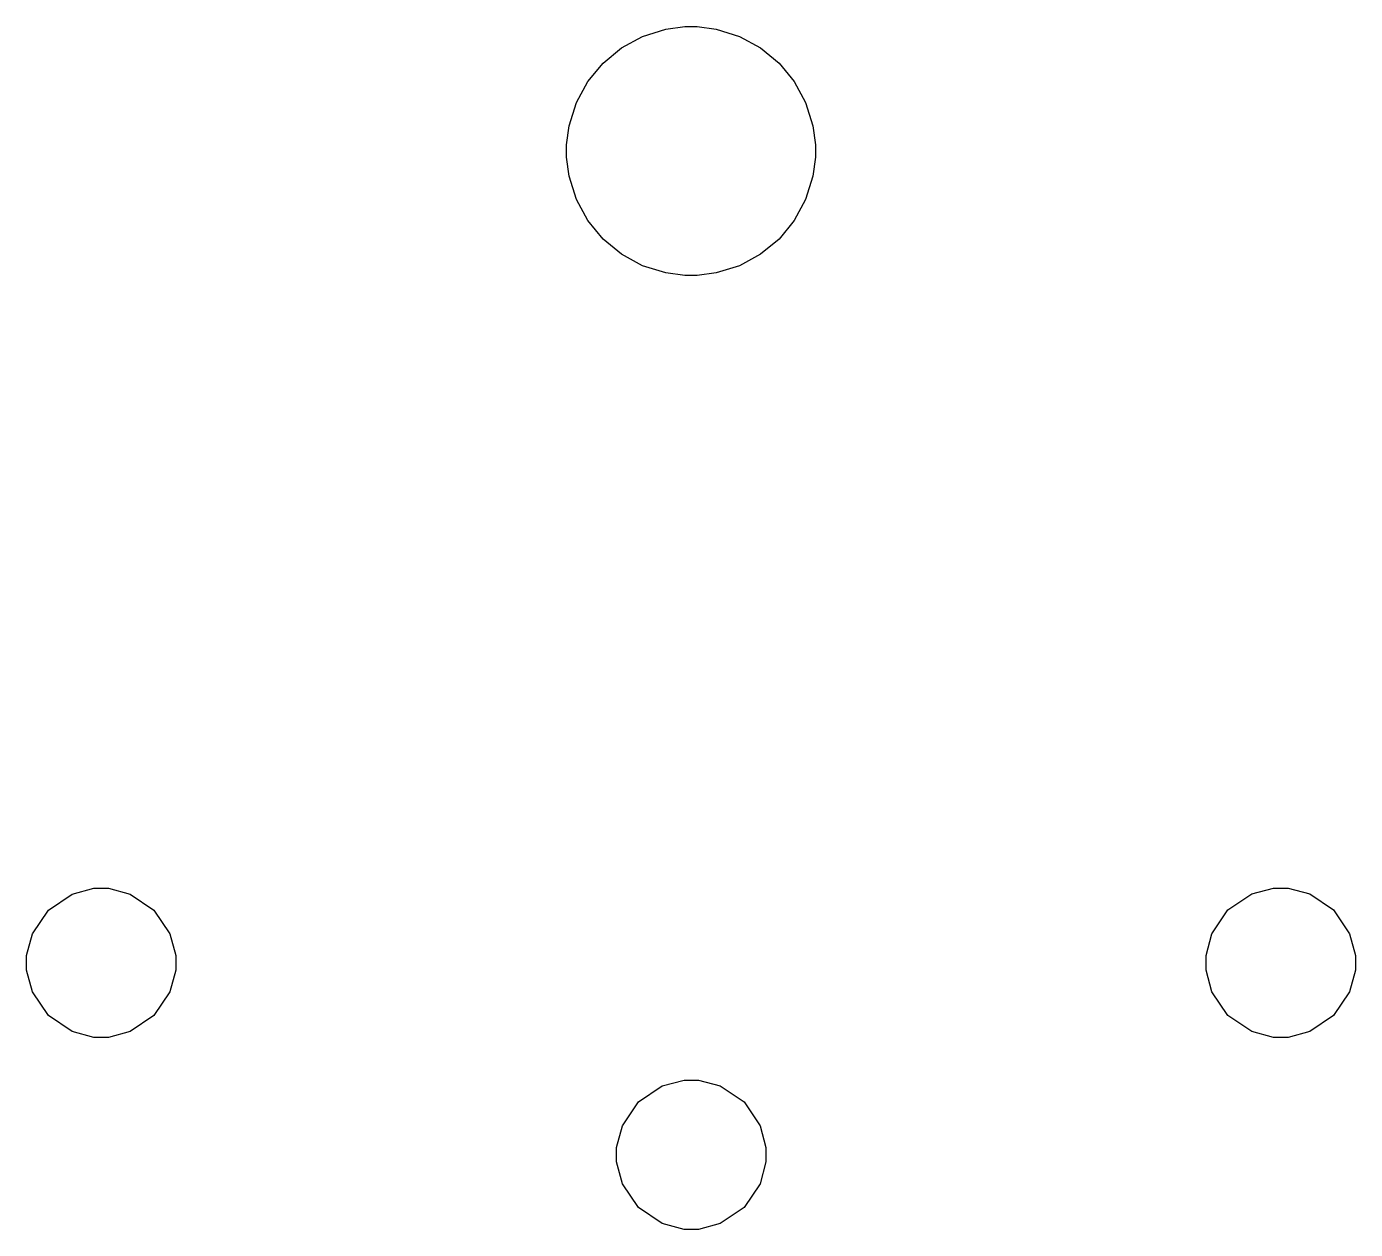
# Model space of a CAD drawing. Extents: x 0 to 52.9, y 0.1 to 47.9.
import ezdxf

# ---------------------------------------------------------------- set-up
doc = ezdxf.new("R2010")
doc.units = 0
doc.layers.get('0').update_dxf_attribs({"linetype": 'CONTINUOUS'})

msp = doc.modelspace()

# ---------------------------------------------------------------- linework, layer by layer
at = {"color": 6}
for p, q in [((24.541, 47.54), (25.472, 47.829)), ((25.472, 47.829), (26.22, 47.928)), ((26.22, 47.928), (26.469, 47.928)), ((26.469, 47.928), (26.717, 47.928)), ((26.717, 47.928), (27.466, 47.829)), ((27.466, 47.829), (28.396, 47.54)), ((22.969, 46.478), (23.701, 47.084)), ((23.701, 47.084), (24.541, 47.54)), ((28.396, 47.54), (29.236, 47.084)), ((29.236, 47.084), (29.97, 46.478)), ((22.364, 45.747), (22.969, 46.478)), ((29.97, 46.478), (30.573, 45.747)), ((21.908, 44.906), (22.364, 45.747)), ((30.573, 45.747), (31.029, 44.906)), ((21.619, 43.976), (21.908, 44.906)), ((31.029, 44.906), (31.319, 43.976)), ((21.519, 43.228), (21.619, 43.976)), ((31.319, 43.976), (31.419, 43.228)), ((21.519, 42.978), (21.519, 43.228)), ((21.519, 42.729), (21.519, 42.978)), ((31.419, 43.228), (31.419, 42.978)), ((31.419, 42.978), (31.419, 42.729)), ((21.619, 41.981), (21.519, 42.729)), ((31.419, 42.729), (31.319, 41.981)), ((21.908, 41.052), (21.619, 41.981)), ((31.319, 41.981), (31.029, 41.052)), ((22.364, 40.211), (21.908, 41.052)), ((31.029, 41.052), (30.573, 40.211)), ((22.969, 39.478), (22.364, 40.211)), ((30.573, 40.211), (29.97, 39.478)), ((23.701, 38.873), (22.969, 39.478)), ((29.97, 39.478), (29.236, 38.873)), ((24.541, 38.417), (23.701, 38.873)), ((29.236, 38.873), (28.396, 38.417)), ((25.472, 38.129), (24.541, 38.417)), ((26.22, 38.027), (25.472, 38.129)), ((27.466, 38.129), (26.717, 38.027)), ((28.396, 38.417), (27.466, 38.129)), ((26.469, 38.027), (26.22, 38.027)), ((26.717, 38.027), (26.469, 38.027)), ((0.9, 12.784), (1.844, 13.421)), ((1.844, 13.421), (2.711, 13.654)), ((2.711, 13.654), (3, 13.654)), ((3, 13.654), (3.288, 13.654)), ((3.288, 13.654), (4.155, 13.421)), ((4.155, 13.421), (5.099, 12.784)), ((47.833, 12.787), (48.777, 13.424)), ((48.777, 13.424), (49.645, 13.656)), ((49.645, 13.656), (49.935, 13.656)), ((49.935, 13.656), (50.222, 13.656)), ((50.222, 13.656), (51.089, 13.424)), ((51.089, 13.424), (52.033, 12.787)), ((0.263, 11.84), (0.9, 12.784)), ((5.099, 12.784), (5.735, 11.84)), ((47.196, 11.843), (47.833, 12.787)), ((52.033, 12.787), (52.67, 11.843)), ((0.03, 10.972), (0.263, 11.84)), ((5.735, 11.84), (5.97, 10.972)), ((46.964, 10.975), (47.196, 11.843)), ((52.67, 11.843), (52.904, 10.975)), ((0.03, 10.683), (0.03, 10.972)), ((0.03, 10.395), (0.03, 10.683)), ((5.97, 10.972), (5.97, 10.683)), ((5.97, 10.683), (5.97, 10.395)), ((46.964, 10.685), (46.964, 10.975)), ((46.964, 10.397), (46.964, 10.685)), ((52.904, 10.975), (52.904, 10.685)), ((52.904, 10.685), (52.904, 10.397)), ((0.263, 9.528), (0.03, 10.395)), ((5.97, 10.395), (5.735, 9.528)), ((47.196, 9.53), (46.964, 10.397)), ((52.904, 10.397), (52.67, 9.53)), ((0.9, 8.584), (0.263, 9.528)), ((5.735, 9.528), (5.099, 8.584)), ((47.833, 8.587), (47.196, 9.53)), ((52.67, 9.53), (52.033, 8.587)), ((1.844, 7.947), (0.9, 8.584)), ((5.099, 8.584), (4.155, 7.947)), ((48.777, 7.95), (47.833, 8.587)), ((52.033, 8.587), (51.089, 7.95)), ((2.711, 7.713), (1.844, 7.947)), ((4.155, 7.947), (3.288, 7.713)), ((49.645, 7.716), (48.777, 7.95)), ((51.089, 7.95), (50.222, 7.716)), ((3, 7.713), (2.711, 7.713)), ((3.288, 7.713), (3, 7.713)), ((49.935, 7.716), (49.645, 7.716)), ((50.222, 7.716), (49.935, 7.716)), ((25.323, 5.788), (26.19, 6.021)), ((26.19, 6.021), (26.479, 6.021)), ((26.479, 6.021), (26.767, 6.021)), ((26.767, 6.021), (27.634, 5.788)), ((24.379, 5.151), (25.323, 5.788)), ((27.634, 5.788), (28.578, 5.151)), ((23.742, 4.207), (24.379, 5.151)), ((28.578, 5.151), (29.214, 4.207)), ((23.509, 3.34), (23.742, 4.207)), ((29.214, 4.207), (29.449, 3.34)), ((23.509, 3.051), (23.509, 3.34)), ((29.449, 3.34), (29.449, 3.051)), ((23.509, 2.763), (23.509, 3.051)), ((23.742, 1.895), (23.509, 2.763)), ((29.449, 2.763), (29.214, 1.895)), ((29.449, 3.051), (29.449, 2.763)), ((24.379, 0.951), (23.742, 1.895)), ((29.214, 1.895), (28.578, 0.951)), ((25.323, 0.314), (24.379, 0.951)), ((28.578, 0.951), (27.634, 0.314)), ((26.19, 0.08), (25.323, 0.314)), ((26.479, 0.08), (26.19, 0.08)), ((26.767, 0.08), (26.479, 0.08)), ((27.634, 0.314), (26.767, 0.08))]:
    msp.add_line(p, q, dxfattribs=at)

doc.saveas('drawing.dxf')
